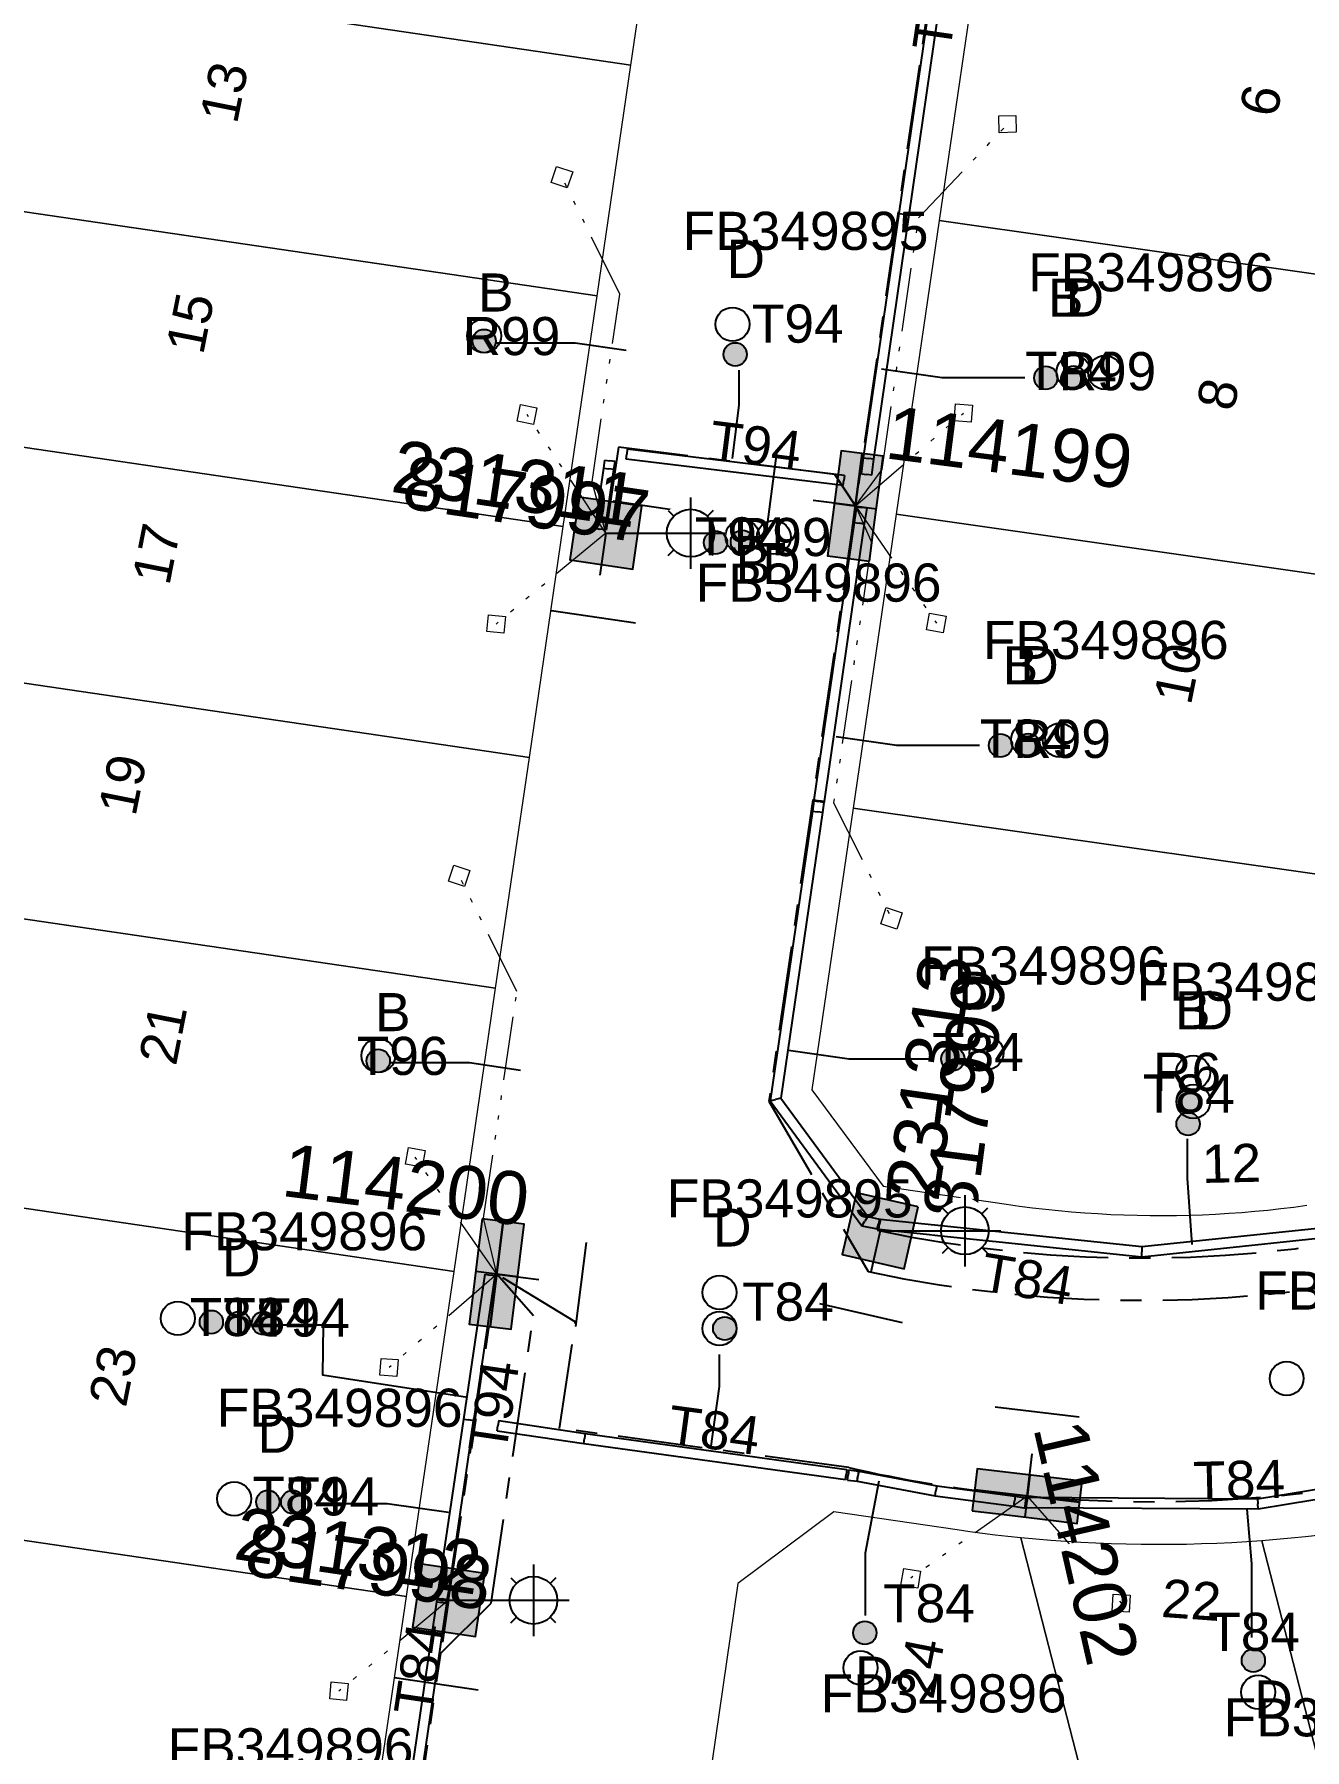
# Model space of a CAD drawing. Header units: metres. Extents: x 307635 to 308805, y 6256169 to 6257356.
# Drawn here: x 308187.3 to 308247.2, y 6256919.1 to 6257000.1 of the extents above; entities that cross this region are included whole.
import ezdxf
from ezdxf.enums import TextEntityAlignment as Align

# ---------------------------------------------------------------- set-up
doc = ezdxf.new("R2010")
doc.units = ezdxf.units.M
doc.linetypes.add('Cable Exist UG', pattern=[7, 4, -1, 1, -1])
doc.linetypes.add('PHANTOMX2', pattern=[6.6, 3, -0.75, 0.2, -0.75, 0.2, -0.75, 0.2, -0.75])
doc.layers.get('0').update_dxf_attribs({"color": 6})
doc.layers.get('Defpoints').update_dxf_attribs({"color": 250})
for name, color, linetype, lineweight in [('Cadastre Land Parcels_SP_EXT', 118, 'Continuous', 15), ('Mains_LV_EXT', 163, 'Continuous', 25), ('Mains_LV_SL_EXT', 135, 'Continuous', 25), ('Services_SP_EXT', 42, 'PHANTOMX2', 20)]:
    doc.layers.add(name, color=color, linetype=linetype, lineweight=lineweight)
for name, color, linetype in [('Duct_SP_EXT', 30, 'Continuous'), ('Equip_SP_SL_EXT', 7, 'Continuous'), ('SupportsUG_SP_LV_EXT', 7, 'Continuous'), ('SupportsUG_SP_LV_SL_EXT', 7, 'Continuous')]:
    doc.layers.add(name, color=color, linetype=linetype)
doc.styles.add('COLUMN_LABEL', font='arial.ttf', dxfattribs={"height": 2})
doc.styles.add('iecARIAL', font='arial.ttf', dxfattribs={"height": 2})
doc.styles.add('POLE_LABEL', font='arial.ttf', dxfattribs={"height": 2})
doc.styles.add('SL_LABEL', font='arial.ttf', dxfattribs={"height": 2})
doc.styles.get("Standard").update_dxf_attribs({"font": 'arial.ttf'})

# ---------------------------------------------------------------- blocks, each defined once
blk = doc.blocks.new('COLUMN_EXT')
blk.add_hatch(color=256).paths.add_polyline_path([(1.5, -1.5), (1.5, 1.5), (-1.5, 1.5), (-1.5, -1.5)])
blk.add_lwpolyline([(1.5, 1.5), (-1.5, 1.5), (-1.5, -1.5), (1.5, -1.5)], close=True)
at = {"layer": 'Defpoints', "flags": 128}
for points in [[(0, 0), (0, -2)], [(2, -4), (-2, -4)]]:
    blk.add_lwpolyline(points, dxfattribs=at)
at = {"flags": 9}
for tag, p in [('STREETNAME', (-1.813, 1.6)), ('SUBURB', (-1.813, 1.8)), ('NOTES', (-1.813, 2)), ('LOCATION', (-1.813, 1.4)), ('LEGEND', (-1.813, 1.2)), ('USAGE', (-1.813, 1)), ('STATE', (-1.813, 0.8)), ('COLUMN_TYPE', (-1.813, 0.4)), ('OWNED_BY', (-1.813, 0.6))]:
    blk.add_attdef(tag, text='', height=0.2, rotation=180, dxfattribs=at).set_placement(p, align=Align.MIDDLE_LEFT)
at = {"flags": 1}
blk.add_attdef('Z', (-1.813, 2.351), '', height=0.2, rotation=180, dxfattribs=at)
at = {"flags": 9}
for tag, style, p in [('STRUCTURE_PLANT_NUMBER', 'POLE_LABEL', (-1.813, -0.031)), ('STREET_CODE', 'COLUMN_LABEL', (-1.813, 0.2))]:
    blk.add_attdef(tag, text='', height=0.2, rotation=180, dxfattribs=dict(at, style=style)).set_placement(p, align=Align.MIDDLE_LEFT)
at = {"style": 'COLUMN_LABEL', "width": 0.9, "flags": 8}
blk.add_attdef('ASSET_NUM', text='', height=2, rotation=270, dxfattribs=at).set_placement((2, -4), align=Align.MIDDLE_LEFT)
blk = doc.blocks.new('PILLAR_EXT')
blk.add_hatch(color=256).paths.add_polyline_path([(2.5, -1), (2.5, 1), (-2.5, 1), (-2.5, -1)])
for p, q in [((0, -1), (0, 1)), ((2.5, 0), (-2.5, 0))]:
    blk.add_line(p, q)
at = {"ltscale": 10}
blk.add_line((-2.5, 0), (2.5, 0), dxfattribs=at)
blk.add_lwpolyline([(2.5, 1), (1.25, 1), (-1.25, 1), (-2.5, 1), (-2.5, -1), (2.5, -1)], close=True)
at = {"layer": 'Defpoints'}
for p, q in [((0, 0), (0, -2)), ((2, -4), (-2, -4))]:
    blk.add_line(p, q, dxfattribs=at)
for tag, p, flags in [('STREETNAME', (0, 1.8), 9), ('SUBURB', (0, 2), 1), ('LOCATION', (0, 1.2), 9), ('LEGEND', (0, 1), 9), ('PARENT', (0, 1.6), 9), ('NOTES', (0, 1.4), 9), ('SUPPORT_TYPE', (0, 0.6), 9), ('OWNED_BY', (0, 0.2), 9), ('USAGE', (0, 0.8), 9), ('STATE', (0, 0.4), 9)]:
    blk.add_attdef(tag, p, '', height=0.2, rotation=180, dxfattribs=dict(flags=flags))
at = {"width": 0.9, "flags": 8}
blk.add_attdef('ASSET_NUM', text='', height=2, rotation=270, dxfattribs=at).set_placement((2, -4), align=Align.MIDDLE_LEFT)
blk = doc.blocks.new('DUCT_EXT')
blk.add_circle((0, 0.8), 0.8)
at = {"flags": 1}
blk.add_attdef('Z', (0, 0), '', height=0.2, dxfattribs=at)
at = {"flags": 9}
for tag, p in [('DUCT_CODE', (0, 0)), ('XSECT_TYPE', (0, -0.2)), ('STATE', (0, -0.6)), ('FB_REFERENCE', (0, -0.4)), ('NOTES', (0, -0.8))]:
    blk.add_attdef(tag, text='', height=0.2, dxfattribs=at).set_placement(p, align=Align.MIDDLE_LEFT)
blk = doc.blocks.new('SL_LANTERN_EXT')
at = {"flags": 9}
for tag, p in [('LRATECODE', (-7.4, 0)), ('LOUTREACHVOCAB', (-7.2, 0)), ('LOUTREACH', (-7, 0)), ('LANTNUMBER', (-6.6, 0)), ('LNEW', (-6.4, 0)), ('LMASTVOCAB', (-6.2, 0)), ('LMAST', (-6, 0)), ('LLAMPVOCAB', (-5.8, 0)), ('LLAMP', (-5.6, 0)), ('LEXIST', (-5.4, 0)), ('LCHARGE3PERCENT', (-5.2, 0)), ('LCHARGE3', (-5, 0)), ('LCHARGE2PERCENT', (-4.8, 0)), ('LCHARGE2', (-4.6, 0)), ('LCHARGE1PERCENT', (-4.4, 0)), ('LCHARGE1', (-4.2, 0)), ('LCATEGORY', (-4, 0)), ('LBRACKETVOCAB', (-3.8, 0)), ('LBRACKET', (-3.6, 0)), ('LKINGHEIGHT', (-3.4, 0)), ('CREPLACE', (-3.2, 0)), ('CREMOVE', (-3, 0)), ('CNUMBER', (-2.8, 0)), ('CNEW', (-2.6, 0)), ('CEXIST', (-2.4, 0)), ('USAGE', (-2.2, 0)), ('STATE', (-2, 0)), ('OWNED_BY', (-1.8, 0)), ('ORIENTATION', (-1.6, 0)), ('OPERATING_VOLTAGE', (-1.4, 0)), ('NO_PHASES', (-1.2, 0)), ('LANTERN_TYPE', (-1, 0)), ('LANTERN_PURPOSE', (-0.8, 0)), ('CONTROL_TYPE', (-0.6, 0)), ('CONSTRUCTED_VOLTAGE', (-0.4, 0))]:
    blk.add_attdef(tag, text='', height=0.001, rotation=270, dxfattribs=at).set_placement(p, align=Align.MIDDLE_LEFT)
at = {"style": 'SL_LABEL', "flags": 9}
blk.add_attdef('STREET_CODE', text='', height=0.001, rotation=270, dxfattribs=at).set_placement((0.001, 0), align=Align.MIDDLE_LEFT)
at = {"flags": 1}
blk.add_attdef('Z', (0, 0), '', height=0.001, rotation=270, dxfattribs=at)
at = {"width": 0.9}
blk.add_attdef('LNUMBER', text='', height=1, dxfattribs=at).set_placement((7, -1), align=Align.MIDDLE_LEFT)
at = {"flags": 9}
for tag, p in [('LREMOVE', (0, -7.6)), ('LREPLACE', (0, -7.8)), ('LTYPE', (0, -8)), ('LTYPEVOCAB', (0, -8.2)), ('LEGEND', (0, -8.4)), ('SUBURB', (0, -8.6)), ('STREETNAME', (0, -8.8)), ('LOCATION', (0, -9)), ('NOTES', (0, -9.2)), ('MAINTAINED_BY', (0, -9.863))]:
    blk.add_attdef(tag, text='', height=0.001, dxfattribs=at).set_placement(p, align=Align.MIDDLE_LEFT)
blk.add_attdef('OPERATED_BY', (0, -9.607), '', height=0.001, dxfattribs=at)
blk.add_wipeout([(5.688, 0), (5.061, -1.061), (4, -1.688), (2.939, -1.061), (2.313, 0), (2.939, 1.061), (4, 1.687), (5.061, 1.061)])
for p, q in [((4, 1.687), (4, 0)), ((2.939, 1.061), (3.205, 0.795)), ((5.061, 1.061), (4.795, 0.795)), ((0, 0), (4, 0)), ((2.939, -1.061), (3.205, -0.795)), ((4, 0), (5.688, 0)), ((4, 0), (4, -1.688)), ((5.061, -1.061), (4.795, -0.795))]:
    blk.add_line(p, q)
blk.add_circle((4, 0), 1.125)
blk = doc.blocks.new('CCP_EXT')
at = {"flags": 9}
for tag, p in [('USAGE', (0, -1.2)), ('LEGEND', (0, -1.4)), ('LIFE_SUPPORT', (0, -1.6)), ('STATE', (0, -1.8)), ('NOTES', (0, -2))]:
    blk.add_attdef(tag, text='', height=0.2, dxfattribs=at).set_placement(p, align=Align.MIDDLE_LEFT)
blk.add_wipeout([(0, 0.566), (0.566, 0), (0, -0.566), (-0.566, 0)])
blk.add_lwpolyline([(-0.566, 0), (0, 0.566), (0.566, 0), (0, -0.566), (-0.566, 0)])
at = {"flags": 1}
blk.add_attdef('Z', (0, 0), '', height=0.2, dxfattribs=at)
at = {"flags": 9}
for tag, p in [('CCP_TYPE', (0, 0)), ('OPERATING_VOLTAGE', (0, -0.6)), ('ORIENTATION', (0, -0.8)), ('CONSTRUCTED_VOLTAGE', (0, -0.2)), ('NO_PHASES', (0, -0.4)), ('OWNED_BY', (0, -1))]:
    blk.add_attdef(tag, text='', height=0.2, dxfattribs=at).set_placement(p, align=Align.MIDDLE_LEFT)
blk = doc.blocks.new('CABLE_LARGE_EXT')
h = blk.add_hatch(color=256)
edge = h.paths.add_edge_path()
edge.add_arc((0, 0.55), 0.55, 0, 360)
blk.add_circle((0, 0.55), 0.55)
at = {"flags": 1}
blk.add_attdef('Z', (0, 0), '', height=0.2, dxfattribs=at)
at = {"flags": 9}
for tag, p in [('COND_CODE', (0, 0)), ('XSECT_SIZE', (0, -0.6)), ('STATE', (0, -0.4)), ('FB_REFERENCE', (0, -0.2)), ('NOTES', (0, -0.8))]:
    blk.add_attdef(tag, text='', height=0.2, dxfattribs=at).set_placement(p, align=Align.MIDDLE_LEFT)

msp = doc.modelspace()

# ---------------------------------------------------------------- linework, layer by layer
at = {"layer": 'Cadastre Land Parcels_SP_EXT', "linetype": 'Continuous'}
for points in [[(308217.042, 6257009.59), (308181.436, 6257014.823), (308179.839, 6257003.925), (308215.445, 6256998.693), (308217.042, 6257009.59)], [(308261.816, 6257000.974), (308232.03, 6257005.221), (308229.999, 6256991.352), (308259.811, 6256987.101), (308261.816, 6257000.974)], [(308215.445, 6256998.693), (308179.839, 6257003.925), (308178.242, 6256993.028), (308213.848, 6256987.796), (308215.445, 6256998.693)], [(308213.848, 6256987.796), (308178.242, 6256993.028), (308176.645, 6256982.131), (308212.251, 6256976.898), (308213.848, 6256987.796)], [(308259.811, 6256987.101), (308229.999, 6256991.352), (308227.965, 6256977.482), (308257.797, 6256973.227), (308259.811, 6256987.101)], [(308212.251, 6256976.898), (308176.645, 6256982.131), (308175.048, 6256971.233), (308210.654, 6256966.001), (308212.251, 6256976.898)], [(308257.797, 6256973.227), (308227.965, 6256977.482), (308225.931, 6256963.612), (308255.782, 6256959.355), (308257.797, 6256973.227)], [(308210.654, 6256966.001), (308175.048, 6256971.233), (308173.45, 6256960.336), (308209.057, 6256955.103), (308210.654, 6256966.001)], [(308208.723, 6256952.823), (308209.057, 6256955.103), (308173.45, 6256960.336), (308171.489, 6256946.963), (308207.096, 6256941.729), (308208.723, 6256952.823)], [(308205.323, 6256929.626), (308207.096, 6256941.729), (308171.489, 6256946.963), (308169.239, 6256931.606), (308204.846, 6256926.375), (308205.323, 6256929.626)], [(308204.846, 6256926.375), (308169.239, 6256931.606), (308167.642, 6256920.709), (308203.25, 6256915.478), (308204.846, 6256926.375)], [(308264.122, 6256899.708), (308256.129, 6256930.767), (308255.457, 6256930.603), (308254.783, 6256930.448), (308254.109, 6256930.298), (308253.433, 6256930.156), (308252.756, 6256930.021), (308252.076, 6256929.893), (308251.397, 6256929.773), (308250.715, 6256929.66), (308250.031, 6256929.554), (308249.347, 6256929.455), (308248.663, 6256929.364), (308247.977, 6256929.278), (308247.29, 6256929.202), (308246.604, 6256929.132), (308245.915, 6256929.07), (308245.226, 6256929.014), (308253.471, 6256896.978), (308264.122, 6256899.708)], [(308242.82, 6256894.248), (308233.841, 6256929.155), (308233.238, 6256929.217), (308232.637, 6256929.286), (308232.035, 6256929.359), (308231.436, 6256929.439), (308230.835, 6256929.524), (308225.015, 6256930.375), (308220.489, 6256926.993), (308214.719, 6256887.076), (308242.82, 6256894.248)], [(308240.955, 6256928.835), (308240.243, 6256928.831), (308239.531, 6256928.836), (308238.818, 6256928.848), (308238.106, 6256928.87), (308237.394, 6256928.897), (308236.683, 6256928.933), (308235.971, 6256928.977), (308235.26, 6256929.028), (308234.55, 6256929.088), (308233.841, 6256929.155), (308242.82, 6256894.248), (308253.471, 6256896.978), (308245.226, 6256929.014), (308244.516, 6256928.964), (308243.804, 6256928.923), (308243.093, 6256928.889), (308242.381, 6256928.863), (308241.668, 6256928.844), (308240.955, 6256928.835)]]:
    msp.add_lwpolyline(points, close=True, dxfattribs=at)
msp.add_lwpolyline([(308255.782, 6256959.355), (308225.931, 6256963.612), (308223.98, 6256950.301), (308227.354, 6256945.757), (308233.174, 6256944.902), (308233.786, 6256944.816), (308234.4, 6256944.736), (308235.015, 6256944.666), (308235.63, 6256944.603), (308236.246, 6256944.547), (308236.863, 6256944.499), (308237.48, 6256944.459), (308238.098, 6256944.426), (308238.716, 6256944.401), (308239.334, 6256944.383), (308239.953, 6256944.373), (308240.572, 6256944.371), (308241.189, 6256944.377), (308241.809, 6256944.39), (308241.809, 6256944.39), (308242.427, 6256944.411), (308243.044, 6256944.44), (308243.661, 6256944.476), (308244.279, 6256944.521), (308244.895, 6256944.572), (308245.511, 6256944.631), (308246.126, 6256944.697), (308246.74, 6256944.772), (308247.353, 6256944.854)], dxfattribs=at)
at = {"layer": 'Duct_SP_EXT'}
for p, q in [((308226.426, 6256980.144), (308228.102, 6256991.689)), ((308226.902, 6256980.081), (308228.577, 6256991.62)), ((308228.102, 6256991.689), (308228.339, 6256991.654)), ((308228.102, 6256991.689), (308228.339, 6256991.654)), ((308228.577, 6256991.62), (308228.339, 6256991.654)), ((308228.577, 6256991.62), (308228.339, 6256991.654)), ((308226.334, 6256979.389), (308226.426, 6256980.141)), ((308226.334, 6256979.389), (308226.573, 6256979.36)), ((308226.426, 6256980.141), (308226.426, 6256980.144)), ((308226.426, 6256980.144), (308226.664, 6256980.112)), ((308226.426, 6256980.141), (308226.664, 6256980.112)), ((308226.811, 6256979.331), (308226.573, 6256979.36)), ((308226.902, 6256980.083), (308226.664, 6256980.112)), ((308226.902, 6256980.081), (308226.664, 6256980.112)), ((308226.811, 6256979.331), (308226.902, 6256980.083)), ((308226.902, 6256980.083), (308226.902, 6256980.081)), ((308225.464, 6256978.839), (308225.493, 6256979.077)), ((308225.522, 6256979.316), (308225.493, 6256979.077)), ((308226.098, 6256977.839), (308225.984, 6256977.095)), ((308226.098, 6256977.839), (308226.335, 6256977.802)), ((308226.573, 6256977.766), (308226.335, 6256977.802)), ((308226.573, 6256977.766), (308226.458, 6256977.022)), ((308225.984, 6256977.094), (308224.082, 6256963.993)), ((308226.458, 6256977.023), (308224.557, 6256963.924)), ((308225.984, 6256977.095), (308225.984, 6256977.094)), ((308225.984, 6256977.095), (308226.221, 6256977.059)), ((308225.984, 6256977.094), (308226.221, 6256977.059)), ((308226.458, 6256977.022), (308226.221, 6256977.059)), ((308226.458, 6256977.023), (308226.221, 6256977.059)), ((308226.458, 6256977.022), (308226.458, 6256977.023)), ((308224.082, 6256963.993), (308224.075, 6256963.947)), ((308224.082, 6256963.993), (308224.32, 6256963.958)), ((308224.557, 6256963.924), (308224.32, 6256963.958)), ((308224.006, 6256963.466), (308222.02, 6256949.784)), ((308224.481, 6256963.397), (308222.523, 6256949.909)), ((308224.075, 6256963.947), (308224.006, 6256963.466)), ((308224.006, 6256963.466), (308224.006, 6256963.466)), ((308224.006, 6256963.466), (308224.243, 6256963.432)), ((308224.006, 6256963.466), (308224.243, 6256963.432)), ((308224.075, 6256963.947), (308224.313, 6256963.912)), ((308224.075, 6256963.947), (308224.313, 6256963.912)), ((308224.481, 6256963.397), (308224.243, 6256963.432)), ((308224.481, 6256963.397), (308224.243, 6256963.432)), ((308224.55, 6256963.878), (308224.313, 6256963.912)), ((308224.551, 6256963.878), (308224.313, 6256963.912)), ((308224.551, 6256963.878), (308224.481, 6256963.397)), ((308224.481, 6256963.397), (308224.481, 6256963.397)), ((308224.557, 6256963.924), (308224.55, 6256963.878)), ((308222.02, 6256949.784), (308222.271, 6256949.846)), ((308222.02, 6256949.784), (308226.35, 6256943.889)), ((308222.523, 6256949.909), (308222.271, 6256949.846)), ((308222.523, 6256949.909), (308226.629, 6256944.321)), ((308226.35, 6256943.889), (308226.49, 6256944.105)), ((308226.629, 6256944.321), (308226.49, 6256944.105)), ((308239.56, 6256942.904), (308251.917, 6256944.208)), ((308239.56, 6256942.422), (308251.968, 6256943.731)), ((308239.56, 6256942.904), (308239.56, 6256942.663)), ((308239.56, 6256942.422), (308239.56, 6256942.663)), ((308207.552, 6256934.754), (308208.56, 6256941.594)), ((308208.027, 6256934.684), (308209.035, 6256941.524)), ((308208.56, 6256941.594), (308208.797, 6256941.559)), ((308209.035, 6256941.524), (308208.797, 6256941.559)), ((308207.552, 6256934.754), (308207.79, 6256934.719)), ((308207.552, 6256934.754), (308207.79, 6256934.719)), ((308208.027, 6256934.684), (308207.79, 6256934.719)), ((308208.027, 6256934.684), (308207.79, 6256934.719)), ((308209.131, 6256934.211), (308209.167, 6256934.448)), ((308209.131, 6256934.211), (308213.22, 6256933.602)), ((308209.202, 6256934.685), (308209.167, 6256934.448)), ((308209.202, 6256934.685), (308213.288, 6256934.077)), ((308213.288, 6256934.077), (308213.254, 6256933.839)), ((308213.288, 6256934.077), (308225.633, 6256932.382)), ((308213.22, 6256933.602), (308213.254, 6256933.839)), ((308213.22, 6256933.602), (308225.568, 6256931.906)), ((308225.633, 6256932.382), (308225.6, 6256932.144)), ((308245.018, 6256930.995), (308255.826, 6256932.781)), ((308225.568, 6256931.906), (308225.6, 6256932.144)), ((308225.665, 6256931.881), (308225.694, 6256932.119)), ((308225.665, 6256931.881), (308226.13, 6256931.825)), ((308225.722, 6256932.357), (308225.694, 6256932.119)), ((308225.722, 6256932.357), (308226.187, 6256932.302)), ((308226.122, 6256931.826), (308226.159, 6256932.063)), ((308226.13, 6256931.825), (308226.122, 6256931.826)), ((308226.122, 6256931.826), (308229.799, 6256931.128)), ((308226.13, 6256931.825), (308226.159, 6256932.063)), ((308226.187, 6256932.302), (308226.159, 6256932.063)), ((308226.195, 6256932.301), (308226.159, 6256932.063)), ((308226.187, 6256932.302), (308226.195, 6256932.301)), ((308226.195, 6256932.301), (308229.875, 6256931.602)), ((308229.875, 6256931.602), (308229.837, 6256931.365)), ((308229.875, 6256931.602), (308233.58, 6256931.119)), ((308245.056, 6256930.514), (308255.904, 6256932.307)), ((308229.799, 6256931.128), (308229.837, 6256931.365)), ((308229.799, 6256931.128), (308233.518, 6256930.643)), ((308233.516, 6256930.644), (308233.549, 6256930.881)), ((308233.518, 6256930.643), (308233.549, 6256930.881)), ((308233.58, 6256931.119), (308233.549, 6256930.881)), ((308233.582, 6256931.119), (308233.549, 6256930.881)), ((308233.58, 6256931.119), (308233.582, 6256931.119)), ((308233.582, 6256931.119), (308234.157, 6256931.033)), ((308234.06, 6256930.592), (308234.062, 6256930.832)), ((308234.064, 6256931.072), (308234.062, 6256930.832)), ((308234.064, 6256931.072), (308245.018, 6256930.995)), ((308234.086, 6256930.559), (308234.122, 6256930.796)), ((308234.157, 6256931.033), (308234.122, 6256930.796)), ((308245.018, 6256930.995), (308245.037, 6256930.755)), ((308245.056, 6256930.514), (308245.037, 6256930.755)), ((308233.518, 6256930.643), (308233.516, 6256930.644)), ((308233.516, 6256930.644), (308234.086, 6256930.559)), ((308234.06, 6256930.592), (308245.056, 6256930.514))]:
    msp.add_line(p, q, dxfattribs=at)
for points in [[(308209.079, 6256985.578), (308212.814, 6256985.578), (308215.218, 6256985.224)], [(308220.537, 6256984.281), (308220.537, 6256982.648), (308220.228, 6256980.11)], [(308234.04, 6256983.916), (308230.139, 6256983.916), (308227.277, 6256984.331)], [(308218.428, 6256976.208), (308217.45, 6256976.171), (308217.487, 6256977.674), (308214.61, 6256978.097)], [(308231.902, 6256966.556), (308228, 6256966.556), (308225.138, 6256966.971)], [(308204.084, 6256951.591), (308207.819, 6256951.591), (308210.223, 6256951.237)], [(308241.707, 6256947.99), (308241.707, 6256946.131), (308241.924, 6256943.007)], [(308198.85, 6256939.217), (308200.917, 6256939.217), (308200.886, 6256936.854), (308207.722, 6256935.801)], [(308219.607, 6256937.81), (308219.607, 6256936.3), (308219.2, 6256933.377)], [(308226.516, 6256925.481), (308226.516, 6256928.449), (308227.166, 6256931.84)], [(308200.503, 6256930.781), (308203.941, 6256930.781), (308206.831, 6256930.358)], [(308244.747, 6256924.449), (308244.747, 6256927.923), (308244.534, 6256930.513)]]:
    msp.add_lwpolyline(points, dxfattribs=at)
at = {"layer": 'Mains_LV_EXT', "linetype": 'Cable Exist UG'}
msp.add_lwpolyline([(308255.839, 6256932.846), (308253.919, 6256932.388), (308253.919, 6256932.388, -0.077714), (308234.172, 6256931.123)], format="xyb", dxfattribs=at)

# ---------------------------------------------------------------- block references
at = {"layer": 'Duct_SP_EXT'}
for name, p in [('DUCT_EXT', (308208.511, 6256985.109)), ('CABLE_LARGE_EXT', (308208.511, 6256985.11)), ('CABLE_LARGE_EXT', (308235.03, 6256983.374)), ('DUCT_EXT', (308236.333, 6256983.393)), ('CABLE_LARGE_EXT', (308236.333, 6256983.393)), ('DUCT_EXT', (308237.821, 6256983.374)), ('DUCT_EXT', (308220.703, 6256975.631)), ('DUCT_EXT', (308222.185, 6256975.595)), ('DUCT_EXT', (308234.195, 6256966.033)), ('DUCT_EXT', (308235.683, 6256966.014)), ('CABLE_LARGE_EXT', (308232.892, 6256966.014)), ('CABLE_LARGE_EXT', (308234.195, 6256966.033)), ('DUCT_EXT', (308203.517, 6256951.122)), ('DUCT_EXT', (308232.23, 6256951.256)), ('CABLE_LARGE_EXT', (308203.517, 6256951.122)), ('DUCT_EXT', (308194.052, 6256938.716)), ('CABLE_LARGE_EXT', (308195.636, 6256938.791)), ('CABLE_LARGE_EXT', (308196.921, 6256938.742)), ('CABLE_LARGE_EXT', (308198.095, 6256938.74)), ('DUCT_EXT', (308246.397, 6256935.872)), ('DUCT_EXT', (308196.718, 6256930.198))]:
    msp.add_blockref(name, p, dxfattribs=at)
for name, p, rotation in [('DUCT_EXT', (308221.034, 6256986.45), 89.88933772640323), ('CABLE_LARGE_EXT', (308220.916, 6256985.032), 90), ('DUCT_EXT', (308241.18, 6256951.119), 270.4311034967511), ('CABLE_LARGE_EXT', (308241.204, 6256949.748), 269.9510810985436), ('DUCT_EXT', (308241.189, 6256949.753), 269.9058898564172), ('CABLE_LARGE_EXT', (308241.192, 6256948.695), 270.1472382963375), ('DUCT_EXT', (308220.42, 6256940.738), 90), ('DUCT_EXT', (308220.42, 6256939.038), 90), ('CABLE_LARGE_EXT', (308220.42, 6256939.038), 89.90662160122716), ('CABLE_LARGE_EXT', (308227.035, 6256924.666), 89.90662160122716), ('DUCT_EXT', (308227.079, 6256923.014), 90), ('CABLE_LARGE_EXT', (308244.273, 6256923.362), 269.9999999999998), ('DUCT_EXT', (308244.251, 6256921.862), 269.9999999999998)]:
    msp.add_blockref(name, p, dxfattribs=dict(at, rotation=rotation))
at = {"layer": 'SupportsUG_SP_LV_SL_EXT'}
ref = msp.add_blockref('COLUMN_EXT', (308214.261, 6256976.591), dxfattribs=dict(at, rotation=351.6200287082859))
ref.add_attrib('ASSET_NUM', '817997', dxfattribs={"layer": '0', "height": 2.5, "rotation": 351.62003, "style": 'COLUMN_LABEL'}).set_placement((308216.261, 6256977.341), align=Align.MIDDLE_RIGHT)
ref = msp.add_blockref('COLUMN_EXT', (308227.209, 6256943.651), dxfattribs=dict(at, rotation=347.0397418908625))
ref.add_attrib('ASSET_NUM', '817999', dxfattribs={"layer": '0', "height": 2.5, "rotation": 82.66281, "style": 'COLUMN_LABEL'}).set_placement((308229.209, 6256944.401), align=Align.TOP_LEFT)
ref = msp.add_blockref('COLUMN_EXT', (308206.838, 6256926.202), dxfattribs=dict(at, rotation=351.6176355256072))
ref.add_attrib('ASSET_NUM', '817998', dxfattribs={"layer": '0', "height": 2.5, "rotation": 351.61764, "style": 'COLUMN_LABEL'}).set_placement((308208.838, 6256926.952), align=Align.MIDDLE_RIGHT)

# ---------------------------------------------------------------- texts
at = {"layer": 'Cadastre Land Parcels_SP_EXT'}
for s, rotation, p in [('13', 78.67494, (308196.843, 6256995.86)), ('6', 78.68531, (308245.914, 6256996.162)), ('15', 78.84178, (308195.246, 6256984.963)), ('8', 78.6663, (308243.893, 6256982.291)), ('17', 78.84178, (308193.649, 6256974.066)), ('10', 78.67026, (308241.869, 6256968.419)), ('19', 78.6699, (308192.052, 6256963.168)), ('21', 78.89146, (308193.963, 6256951.391)), ('12', 1.30895, (308242.414, 6256945.906)), ('23', 78.67575, (308191.599, 6256935.26)), ('22', 355.89612, (308240.439, 6256925.422)), ('24', 78.80851, (308229.707, 6256921.467))]:
    msp.add_text(s, height=1.8, rotation=rotation, dxfattribs=at).set_placement(p)
at = {"layer": 'Duct_SP_EXT'}
for s, p in [('FB349895', (308217.883, 6256989.965)), ('D', (308219.955, 6256988.64)), ('FB349896', (308234.193, 6256988.008)), ('B', (308208.227, 6256987.052)), ('B', (308235.126, 6256986.811)), ('D', (308235.961, 6256986.817)), ('R99', (308207.493, 6256984.996)), ('T94', (308221.152, 6256985.583)), ('T84', (308234.044, 6256983.356)), ('R99', (308235.626, 6256983.337)), ('R99', (308220.297, 6256975.509)), ('B', (308220.379, 6256974.225)), ('D', (308221.637, 6256974.184)), ('FB349896', (308218.501, 6256973.355)), ('FB349896', (308232.055, 6256970.648)), ('B', (308232.988, 6256969.452)), ('D', (308233.822, 6256969.457)), ('T84', (308231.906, 6256965.996)), ('R99', (308233.488, 6256965.977)), ('FB349896', (308229.133, 6256955.278)), ('D', (308230.901, 6256954.087)), ('FB349896', (308239.314, 6256954.51)), ('B', (308203.366, 6256953.075)), ('B', (308241.123, 6256953.163)), ('D', (308242.048, 6256953.163)), ('T96', (308202.498, 6256951.009)), ('R6', (308240.086, 6256950.253)), ('T84', (308239.613, 6256949.232)), ('FB349895', (308217.135, 6256944.279)), ('FB349896', (308194.218, 6256942.729)), ('D', (308219.32, 6256942.907)), ('D', (308196.14, 6256941.5)), ('FB349895', (308244.909, 6256939.928)), ('T84', (308194.618, 6256938.678)), ('T84', (308196.199, 6256938.678)), ('T94', (308197.841, 6256938.655)), ('T84', (308220.688, 6256939.404)), ('FB349896', (308195.892, 6256934.395)), ('D', (308197.814, 6256933.166)), ('T84', (308242.693, 6256923.815)), ('D', (308226.022, 6256921.753)), ('FB349896', (308224.402, 6256920.908)), ('D', (308244.869, 6256920.623)), ('FB349896', (308243.422, 6256919.777)), ('FB349896', (308193.574, 6256918.361))]:
    msp.add_text(s, height=1.8, dxfattribs=at).set_placement(p)
at = {"layer": 'Mains_LV_EXT'}
for s, rotation, p in [('T84', 81.74184, (308230.503, 6256999.279)), ('T94', 81.61764, (308209.54, 6256933.078)), ('T84', 352.26596, (308217.104, 6256933.638)), ('T84', 1.44511, (308242.009, 6256930.936))]:
    msp.add_text(s, height=1.8, rotation=rotation, dxfattribs=at).set_placement(p)

# ---------------------------------------------------------------- next in the draw order: block references
at = {"layer": 'Equip_SP_SL_EXT'}
ref = msp.add_blockref('SL_LANTERN_EXT', (308214.261, 6256976.591), dxfattribs=at)
ref.add_attrib('ASSET_NUM', '231311', dxfattribs={"layer": '0', "height": 2.5, "rotation": 351.62003, "style": 'iecARIAL'}).set_placement((308215.761, 6256978.091), align=Align.MIDDLE_RIGHT)
ref = msp.add_blockref('SL_LANTERN_EXT', (308227.209, 6256943.651), dxfattribs=at)
ref.add_attrib('ASSET_NUM', '231313', dxfattribs={"layer": '0', "height": 2.5, "rotation": 81.88698, "style": 'iecARIAL'}).set_placement((308228.709, 6256945.151), align=Align.MIDDLE_LEFT)
ref = msp.add_blockref('SL_LANTERN_EXT', (308206.838, 6256926.202), dxfattribs=at)
ref.add_attrib('ASSET_NUM', '231312', dxfattribs={"layer": '0', "height": 2.5, "rotation": 351.61764, "style": 'iecARIAL'}).set_placement((308208.338, 6256927.702), align=Align.MIDDLE_RIGHT)
at = {"layer": 'Services_SP_EXT'}
for p, rotation in [((308233.219, 6256995.906), 226.5639665397337), ((308212.187, 6256993.397), 296.244003818525), ((308210.537, 6256982.194), 303.6200289902842), ((308231.135, 6256982.26), 220.6934004365378), ((308209.08, 6256972.3), 39.62002905347459), ((308229.864, 6256972.341), 124.6934005798986), ((308207.33, 6256960.412), 296.6130468978054), ((308227.744, 6256958.402), 116.5945859062476), ((308205.261, 6256947.121), 304.8946013562088), ((308204.024, 6256937.197), 40.89460125574197), ((308228.652, 6256927.246), 35.22307261219256), ((308238.582, 6256926.066), 131.2230726974985), ((308201.658, 6256921.912), 39.61763523983178)]:
    msp.add_blockref('CCP_EXT', p, dxfattribs=dict(at, rotation=rotation))

# ---------------------------------------------------------------- next in the draw order: linework, layer by layer
at = {"layer": 'Duct_SP_EXT'}
for p, q in [((308228.102, 6256991.689), (308232.126, 6257019.415)), ((308228.577, 6256991.62), (308232.601, 6257019.346)), ((308215.214, 6256980.086), (308215.243, 6256980.324)), ((308215.272, 6256980.562), (308215.243, 6256980.324)), ((308225.522, 6256979.316), (308215.272, 6256980.562)), ((308213.831, 6256977.382), (308214.168, 6256979.665)), ((308214.168, 6256979.665), (308214.214, 6256980.037)), ((308214.168, 6256979.665), (308214.405, 6256979.632)), ((308214.214, 6256980.037), (308214.452, 6256980.007)), ((308214.306, 6256977.311), (308214.643, 6256979.6)), ((308214.643, 6256979.6), (308214.405, 6256979.632)), ((308214.691, 6256979.978), (308214.452, 6256980.007)), ((308214.643, 6256979.6), (308214.691, 6256979.978)), ((308225.464, 6256978.839), (308215.214, 6256980.086)), ((308213.745, 6256976.82), (308213.831, 6256977.383)), ((308213.831, 6256977.383), (308213.831, 6256977.382)), ((308213.831, 6256977.383), (308214.069, 6256977.347)), ((308213.831, 6256977.382), (308214.069, 6256977.347)), ((308214.306, 6256977.31), (308214.069, 6256977.347)), ((308214.306, 6256977.311), (308214.069, 6256977.347)), ((308214.219, 6256976.748), (308214.306, 6256977.31)), ((308214.306, 6256977.31), (308214.306, 6256977.311)), ((308213.745, 6256976.82), (308213.982, 6256976.784)), ((308214.219, 6256976.748), (308213.982, 6256976.784)), ((308226.35, 6256943.889), (308227.072, 6256943.735)), ((308226.629, 6256944.321), (308227.172, 6256944.205)), ((308227.072, 6256943.735), (308227.122, 6256943.97)), ((308227.072, 6256943.735), (308227.122, 6256943.97)), ((308227.072, 6256943.735), (308227.072, 6256943.735)), ((308227.072, 6256943.735), (308227.1, 6256943.73)), ((308227.1, 6256943.73), (308227.15, 6256943.964)), ((308227.1, 6256943.73), (308227.127, 6256943.724)), ((308227.172, 6256944.205), (308227.122, 6256943.97)), ((308227.172, 6256944.205), (308227.122, 6256943.97)), ((308227.127, 6256943.724), (308227.177, 6256943.959)), ((308227.199, 6256944.199), (308227.15, 6256943.964)), ((308227.152, 6256943.72), (308227.177, 6256943.959)), ((308227.152, 6256943.72), (308239.56, 6256942.422)), ((308227.172, 6256944.205), (308227.172, 6256944.205)), ((308227.172, 6256944.205), (308227.199, 6256944.199)), ((308227.202, 6256944.197), (308227.177, 6256943.959)), ((308227.226, 6256944.193), (308227.177, 6256943.959)), ((308227.199, 6256944.199), (308227.226, 6256944.193)), ((308227.202, 6256944.197), (308239.56, 6256942.904)), ((308206.382, 6256926.813), (308207.552, 6256934.754)), ((308206.856, 6256926.736), (308208.027, 6256934.684)), ((308206.292, 6256926.31), (308206.383, 6256926.817)), ((308206.383, 6256926.817), (308206.382, 6256926.813)), ((308206.382, 6256926.813), (308206.619, 6256926.774)), ((308206.383, 6256926.817), (308206.619, 6256926.774)), ((308206.856, 6256926.732), (308206.619, 6256926.774)), ((308206.856, 6256926.736), (308206.619, 6256926.774)), ((308206.765, 6256926.226), (308206.856, 6256926.732)), ((308206.856, 6256926.732), (308206.856, 6256926.736)), ((308203.147, 6256904.85), (308206.283, 6256926.136)), ((308203.621, 6256904.772), (308206.757, 6256926.059)), ((308206.283, 6256926.136), (308206.302, 6256926.243)), ((308206.283, 6256926.136), (308206.52, 6256926.098)), ((308206.292, 6256926.31), (308206.528, 6256926.268)), ((308206.302, 6256926.243), (308206.538, 6256926.201)), ((308206.757, 6256926.059), (308206.52, 6256926.098)), ((308206.765, 6256926.226), (308206.528, 6256926.268)), ((308206.774, 6256926.158), (308206.538, 6256926.201)), ((308206.757, 6256926.059), (308206.774, 6256926.158))]:
    msp.add_line(p, q, dxfattribs=at)
msp.add_lwpolyline([(308229.65, 6256951.754), (308225.748, 6256951.754), (308222.886, 6256952.17)], dxfattribs=at)
at = {"layer": 'Mains_LV_EXT', "linetype": 'Cable Exist UG'}
for points in [[(308232.074, 6257019.471), (308226.036, 6256977.873)], [(308226.036, 6256977.873), (308225.074, 6256979.363), (308214.859, 6256980.656), (308214.859, 6256980.656), (308214.281, 6256976.729)], [(308203.64, 6256904.482), (308205.25, 6256915.411), (308205.25, 6256915.411), (308206.472, 6256923.711), (308208.841, 6256926.065), (308208.841, 6256926.065), (308210.84, 6256939.636), (308209.108, 6256941.602)], [(308206.838, 6256926.202), (308209.108, 6256941.602)]]:
    msp.add_lwpolyline(points, dxfattribs=at)
for points in [[(308226.036, 6256977.873), (308224.023, 6256964.002), (308224.023, 6256964.002), (308221.957, 6256949.768), (308226.643, 6256941.721), (308226.643, 6256941.721, 0.110995), (308253.782, 6256942.026), (308253.782, 6256942.026), (308253.843, 6256942.04), (308257.664, 6256943.015), (308259.344, 6256945.596)], [(308234.148, 6256931.125), (308233.167, 6256931.223), (308233.167, 6256931.223, -0.02944), (308225.735, 6256932.466), (308225.735, 6256932.466), (308212.078, 6256934.321), (308212.078, 6256934.321), (308212.818, 6256939.345), (308209.108, 6256941.602)]]:
    msp.add_lwpolyline(points, format="xyb", dxfattribs=at)
at = {"layer": 'Mains_LV_SL_EXT', "linetype": 'Cable Exist UG'}
msp.add_lwpolyline([(308259.344, 6256945.596), (308253.322, 6256943.972), (308253.322, 6256943.972, -0.110996), (308227.06, 6256943.677)], format="xyb", dxfattribs=at)
at = {"layer": 'Services_SP_EXT'}
for points in [[(308226.036, 6256977.873), (308227.296, 6256979.594), (308227.296, 6256979.594), (308229.02, 6256991.472), (308233.219, 6256995.906)], [(308214.261, 6256976.591), (308213.607, 6256979.012), (308213.607, 6256979.012), (308214.912, 6256987.871), (308212.187, 6256993.397)], [(308214.261, 6256976.591), (308210.537, 6256982.194)], [(308226.036, 6256977.873), (308231.135, 6256982.26)], [(308226.036, 6256977.873), (308226.799, 6256976.166), (308226.799, 6256976.166), (308225.012, 6256963.858), (308227.744, 6256958.402)], [(308226.036, 6256977.873), (308229.864, 6256972.341)], [(308214.261, 6256976.591), (308209.08, 6256972.3)], [(308209.108, 6256941.602), (308208.487, 6256944.251), (308208.487, 6256944.251), (308210.064, 6256954.956), (308207.33, 6256960.412)], [(308209.108, 6256941.602), (308205.261, 6256947.121)], [(308209.108, 6256941.602), (308204.024, 6256937.198)], [(308234.148, 6256931.125), (308228.652, 6256927.246)], [(308234.148, 6256931.125), (308238.582, 6256926.066)], [(308206.838, 6256926.202), (308201.658, 6256921.912)]]:
    msp.add_lwpolyline(points, dxfattribs=at)

# ---------------------------------------------------------------- next in the draw order: block references
at = {"layer": 'Duct_SP_EXT'}
for p in [(308219.439, 6256975.595), (308220.703, 6256975.631), (308230.64, 6256951.213), (308198.302, 6256930.297), (308199.476, 6256930.295)]:
    msp.add_blockref('CABLE_LARGE_EXT', p, dxfattribs=at)
at = {"layer": 'SupportsUG_SP_LV_EXT'}
ref = msp.add_blockref('PILLAR_EXT', (308226.036, 6256977.873), dxfattribs=dict(at, rotation=262.6934005226735))
ref.add_attrib('ASSET_NUM', '114199', dxfattribs={"layer": '0', "height": 2.5, "rotation": 352.6934, "style": 'iecARIAL'}).set_placement((308227.536, 6256981.373), align=Align.MIDDLE_LEFT)
ref = msp.add_blockref('PILLAR_EXT', (308209.108, 6256941.603), dxfattribs=dict(at, rotation=82.89460117967532))
ref.add_attrib('ASSET_NUM', '114200', dxfattribs={"layer": '0', "height": 2.5, "rotation": 352.8946, "style": 'iecARIAL'}).set_placement((308210.608, 6256945.103), align=Align.MIDDLE_RIGHT)
ref = msp.add_blockref('PILLAR_EXT', (308234.148, 6256931.125), dxfattribs=dict(at, rotation=173.2230723952961))
ref.add_attrib('ASSET_NUM', '114202', dxfattribs={"layer": '0', "height": 2.5, "rotation": 282.84271, "style": 'iecARIAL'}).set_placement((308235.648, 6256934.625), align=Align.MIDDLE_LEFT)

# ---------------------------------------------------------------- next in the draw order: texts
at = {"layer": 'Duct_SP_EXT'}
for s, p in [('T94', (308218.46, 6256975.538)), ('T84', (308229.653, 6256951.194)), ('T84', (308197.579, 6256930.233)), ('T94', (308199.222, 6256930.21)), ('T84', (308227.346, 6256925.163))]:
    msp.add_text(s, height=1.8, dxfattribs=at).set_placement(p)
at = {"layer": 'Mains_LV_EXT'}
for s, rotation, p in [('T94', 352.78682, (308219.07, 6256980.123)), ('T84', 350.50992, (308231.866, 6256940.848)), ('T84', 81.62103, (308206.027, 6256920.687))]:
    msp.add_text(s, height=1.8, rotation=rotation, dxfattribs=at).set_placement(p)

doc.saveas('drawing.dxf')
